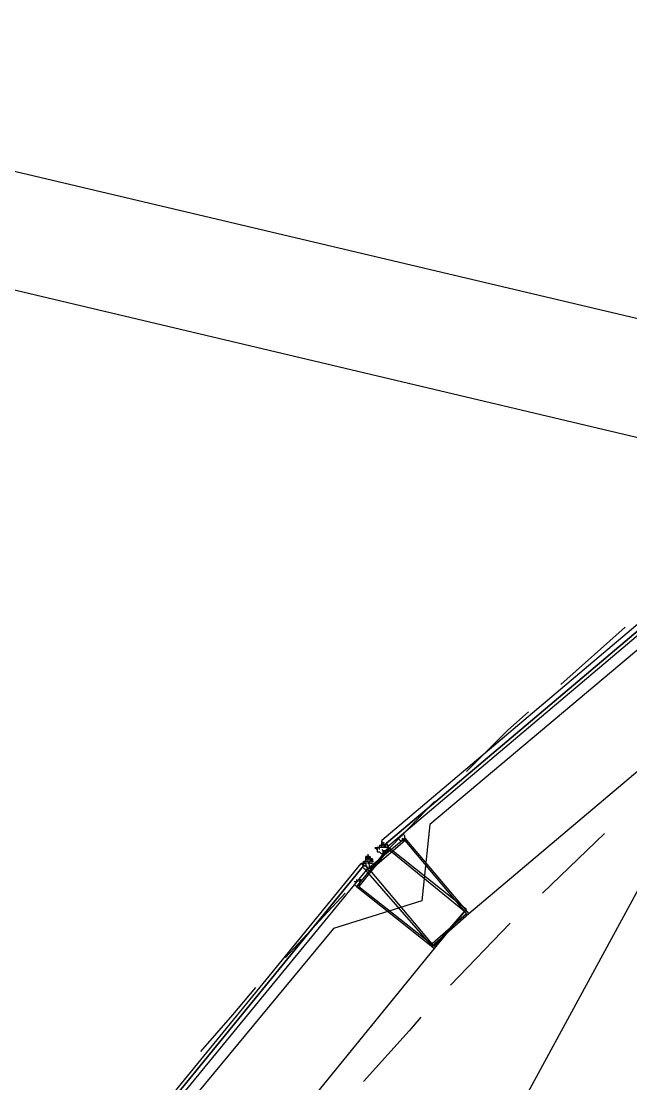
# Model space of a CAD drawing. Header units: feet. Extents: x -84 to 198, y -22 to 181.
# Drawn here: x 32.11 to 35.65, y 137.71 to 143.88 of the extents above; entities that cross this region are included whole.
import ezdxf

# ---------------------------------------------------------------- set-up
doc = ezdxf.new("R2010")
doc.units = ezdxf.units.FT
doc.layers.add('A-AREA-UNIDAD', color=30, linetype='CONTINUOUS')
doc.layers.add('A-LINEA', color=7, linetype='CONTINUOUS')

msp = doc.modelspace()

# ---------------------------------------------------------------- linework, layer by layer
at = {"layer": 'A-AREA-UNIDAD'}
msp.add_lwpolyline([(59.44, 150.2578), (56.48, 149.4222), (56.192, 149.1733), (55.68, 149.1733), (48.72, 146.7733), (48.608, 146.4889), (48.032, 146.4889), (44.992, 145.2622), (44.88, 144.9778), (44.08, 144.8533), (41.248, 143.5378), (41.2, 143.3422), (40.752, 143.3422), (37.68, 141.7778), (37.632, 141.4222), (37.04, 141.3689), (34.48, 139.2178), (34.432, 138.7733), (33.92, 138.6133), (31.872, 136.1422)], dxfattribs=at)
at = {"layer": 'A-LINEA'}
for p, q in [((-0.44, 150.6978), (37.3467, 141.7644)), ((-0.5467, 150.0444), (37.1867, 141.1111)), ((37.2387, 141.6955), (27.0555, 122.9329)), ((37.5467, 141.0978), (34.7067, 138.6978)), ((35.6133, 140.3644), (35.24, 140.0311)), ((34.5067, 139.3511), (34.16, 138.9911)), ((34.2933, 139.1511), (34.2933, 139.1511)), ((35.4933, 139.1644), (35.1333, 138.8178)), ((34.16, 139.0844), (34.16, 139.0844)), ((34.16, 139.0844), (34.1733, 139.0844)), ((34.16, 139.0844), (34.16, 139.0844)), ((34.16, 139.0844), (34.1733, 139.0844)), ((34.16, 139.0844), (34.16, 139.0844)), ((34.1706, 139.0767), (34.2149, 139.1141)), ((34.1733, 139.0978), (34.1733, 139.0978)), ((34.1867, 139.0844), (34.1733, 139.0844)), ((34.1733, 139.0844), (34.1733, 139.0844)), ((34.1733, 139.0844), (34.1867, 139.0844)), ((34.1733, 139.0844), (34.1733, 139.0844)), ((34.1733, 139.0844), (34.1733, 139.0844)), ((34.1733, 139.0844), (34.1733, 139.0844)), ((34.1733, 139.0844), (34.1733, 139.0844)), ((34.1733, 139.0844), (34.1733, 139.0844)), ((34.1733, 139.0844), (34.1733, 139.0844)), ((34.1733, 139.0844), (34.1733, 139.0844)), ((34.1733, 139.0844), (34.1733, 139.0844)), ((34.1733, 139.0844), (34.1733, 139.0844)), ((34.1733, 139.0844), (34.1733, 139.0844)), ((34.1733, 139.0844), (34.1867, 139.0844)), ((34.1733, 139.0844), (34.1733, 139.0844)), ((34.1733, 139.0844), (34.1867, 139.0844)), ((34.1733, 139.0844), (34.1733, 139.0844)), ((34.1733, 139.0844), (34.1733, 139.0844)), ((34.1733, 139.0844), (34.1733, 139.0844)), ((34.1733, 139.0844), (34.1733, 139.0844)), ((34.1733, 139.0844), (34.1733, 139.0844)), ((34.1733, 139.0844), (34.1733, 139.0844)), ((34.1733, 139.0844), (34.1733, 139.0844)), ((34.1733, 139.0844), (34.1733, 139.0844)), ((34.1733, 139.0844), (34.1733, 139.0711)), ((34.1733, 139.0844), (34.1733, 139.0844)), ((34.1733, 139.0844), (34.1733, 139.0844)), ((34.1733, 139.0844), (34.1733, 139.0844)), ((34.1867, 139.0978), (34.1867, 139.0978)), ((34.1867, 139.0978), (34.2, 139.0978)), ((34.1867, 139.0978), (34.1867, 139.0978)), ((34.1867, 139.0978), (34.1867, 139.0978)), ((34.1867, 139.0978), (34.1867, 139.0978)), ((34.1867, 139.0978), (34.1867, 139.0978)), ((34.1867, 139.0978), (34.1867, 139.0978)), ((34.1867, 139.0978), (34.1867, 139.0978)), ((34.1867, 139.0978), (34.1867, 139.0978)), ((34.1867, 139.0978), (34.1867, 139.0978)), ((34.1867, 139.0978), (34.1867, 139.0978)), ((34.1867, 139.0978), (34.1867, 139.0978)), ((34.1867, 139.0978), (34.1867, 139.0978)), ((34.1867, 139.0978), (34.1867, 139.0978)), ((34.1867, 139.0978), (34.1867, 139.0978)), ((34.1867, 139.0978), (34.1867, 139.0978)), ((34.1867, 139.0978), (34.1867, 139.0978)), ((34.1867, 139.0978), (34.1867, 139.0978)), ((34.1867, 139.0978), (34.1867, 139.0978)), ((34.1867, 139.0978), (34.1867, 139.0844)), ((34.1867, 139.0978), (34.1867, 139.0844)), ((34.1867, 139.0978), (34.1867, 139.0978)), ((34.1867, 139.0978), (34.1867, 139.0978)), ((34.1867, 139.0978), (34.1867, 139.0978)), ((34.1867, 139.0978), (34.1867, 139.0978)), ((34.1867, 139.0978), (34.1867, 139.0978)), ((34.1867, 139.0978), (34.1867, 139.0978)), ((34.1867, 139.0978), (34.1867, 139.0978)), ((34.1867, 139.0844), (34.1867, 139.0844)), ((34.1867, 139.0844), (34.1867, 139.0844)), ((34.1867, 139.0844), (34.1867, 139.0844)), ((34.1867, 139.0844), (34.1867, 139.0844)), ((34.1867, 139.0844), (34.1867, 139.0844)), ((34.1867, 139.0844), (34.1867, 139.0844)), ((34.1867, 139.0844), (34.1867, 139.0844)), ((34.1867, 139.0844), (34.1867, 139.0844)), ((34.1867, 139.0844), (34.1867, 139.0844)), ((34.1867, 139.0844), (34.1867, 139.0844)), ((34.1867, 139.0844), (34.1867, 139.0844)), ((34.1867, 139.0844), (34.1867, 139.0844)), ((34.1867, 139.0844), (34.1867, 139.0844)), ((34.1867, 139.0711), (34.1867, 139.0844)), ((34.1867, 139.0844), (34.1867, 139.0844)), ((34.1867, 139.0844), (34.1867, 139.0844)), ((34.1867, 139.0711), (34.1867, 139.0844)), ((34.1867, 139.0711), (34.1867, 139.0844)), ((34.1867, 139.0844), (34.1867, 139.0844)), ((34.1867, 139.0844), (34.1867, 139.0844)), ((34.1867, 139.0844), (34.1867, 139.0844)), ((34.1867, 139.0844), (34.1867, 139.0844)), ((34.1867, 139.0844), (34.1867, 139.0844)), ((34.1867, 139.0844), (34.1867, 139.0844)), ((34.1867, 139.0844), (34.1867, 139.0844)), ((34.1867, 139.0844), (34.1867, 139.0844)), ((34.2, 139.0844), (34.1867, 139.0844)), ((34.1867, 139.0844), (34.1867, 139.0844)), ((34.1867, 139.0844), (34.1867, 139.0844)), ((34.1867, 139.0844), (34.1867, 139.0844)), ((34.2, 139.0844), (34.1867, 139.0844)), ((34.2, 139.1111), (34.2, 139.1111)), ((34.2, 139.1111), (34.2, 139.1111)), ((34.2, 139.1111), (34.2, 139.1111)), ((34.2, 139.1111), (34.2, 139.1111)), ((34.2, 139.1111), (34.2, 139.1111)), ((34.2, 139.1111), (34.2, 139.1111)), ((34.2, 139.1111), (34.2, 139.1111)), ((34.2, 139.1111), (34.2, 139.1111)), ((34.2, 139.1111), (34.2, 139.1111)), ((34.2, 139.1111), (34.2, 139.1111)), ((34.2, 139.1111), (34.2, 139.1111)), ((34.2, 139.1111), (34.2133, 139.1111)), ((34.2, 139.1111), (34.2, 139.1111)), ((34.2, 139.1111), (34.2, 139.1111)), ((34.2, 139.1111), (34.2, 139.1111)), ((34.2, 139.1111), (34.2, 139.1111)), ((34.2, 139.1111), (34.2, 139.1111)), ((34.2, 139.1111), (34.2, 139.1111)), ((34.2, 139.1111), (34.2, 139.1111)), ((34.2, 139.0978), (34.2, 139.0978)), ((34.2, 139.0978), (34.2, 139.0978)), ((34.2, 139.0844), (34.2, 139.0978)), ((34.2, 139.0978), (34.2, 139.0978)), ((34.2, 139.0844), (34.2, 139.0978)), ((34.2, 139.0978), (34.2, 139.0978)), ((34.2, 139.0978), (34.2, 139.0978)), ((34.2, 139.0978), (34.2, 139.0978)), ((34.2, 139.0978), (34.2, 139.0978)), ((34.2, 139.0978), (34.2, 139.0978)), ((34.2, 139.0978), (34.2, 139.0978)), ((34.2, 139.0844), (34.2, 139.0978)), ((34.2, 139.0978), (34.2, 139.0978)), ((34.2, 139.0978), (34.2, 139.0978)), ((34.2, 139.0844), (34.2, 139.0978)), ((34.2, 139.0978), (34.2, 139.0978)), ((34.2, 139.0978), (34.2, 139.0978)), ((34.2, 139.0978), (34.2, 139.0978)), ((34.2, 139.0978), (34.2, 139.0978)), ((34.2, 139.0978), (34.2, 139.0978)), ((34.2, 139.0978), (34.2, 139.0978)), ((34.2, 139.0978), (34.2, 139.0978)), ((34.2, 139.0978), (34.2, 139.0978)), ((34.2, 139.0978), (34.2, 139.0978)), ((34.2, 139.0978), (34.2, 139.0978)), ((34.2, 139.0978), (34.2, 139.0978)), ((34.2, 139.0978), (34.2, 139.0978)), ((34.2, 139.0978), (34.2, 139.0978)), ((34.2, 139.0978), (34.2, 139.0978)), ((34.2133, 139.0978), (34.2, 139.0978)), ((34.2133, 139.0978), (34.2, 139.0978)), ((34.2, 139.0978), (34.2, 139.0978)), ((34.2, 139.0978), (34.2, 139.0978)), ((34.2133, 139.0978), (34.2, 139.0978)), ((34.2133, 139.0978), (34.2, 139.0978)), ((34.2, 139.0844), (34.2, 139.0844)), ((34.2, 139.0844), (34.2, 139.0844)), ((34.2, 139.0844), (34.2, 139.0844)), ((34.2, 139.0844), (34.2, 139.0844)), ((34.2, 139.0844), (34.2, 139.0844)), ((34.2, 139.0844), (34.2, 139.0844)), ((34.2, 139.0844), (34.2, 139.0844)), ((34.2133, 139.0844), (34.2, 139.0844)), ((34.2, 139.0844), (34.2, 139.0844)), ((34.2, 139.0844), (34.2, 139.0844)), ((34.2, 139.0844), (34.2, 139.0844)), ((34.2, 139.0844), (34.2, 139.0844)), ((34.2, 139.0844), (34.2, 139.0844)), ((34.2, 139.0844), (34.2, 139.0844)), ((34.2, 139.0844), (34.2, 139.0844)), ((34.2, 139.0844), (34.2, 139.0844)), ((34.2, 139.0844), (34.2, 139.0844)), ((34.2133, 139.1111), (34.2133, 139.1111)), ((34.2133, 139.1111), (34.2133, 139.1111)), ((34.2133, 139.1111), (34.2133, 139.1111)), ((34.2133, 139.0978), (34.2133, 139.0978)), ((34.2133, 139.0978), (34.2267, 139.0978)), ((34.2133, 139.0978), (34.2133, 139.0978)), ((34.2133, 139.0978), (34.2133, 139.0978)), ((34.2133, 139.0978), (34.2133, 139.0978)), ((34.2133, 139.0978), (34.2133, 139.0978)), ((34.2133, 139.0978), (34.2133, 139.0978)), ((34.2133, 139.0978), (34.2133, 139.0978)), ((34.2133, 139.0978), (34.2267, 139.0844)), ((34.2133, 139.0978), (34.2267, 139.0978)), ((34.2133, 139.0978), (34.2133, 139.0978)), ((34.2133, 139.0978), (34.2133, 139.0978)), ((34.2133, 139.0978), (34.2133, 139.0978)), ((34.2267, 139.0844), (34.2133, 139.0844)), ((34.2133, 139.0844), (34.2133, 139.0844)), ((34.2133, 139.0844), (34.2133, 139.0844)), ((34.2133, 139.0844), (34.2133, 139.0844)), ((34.2133, 139.0844), (34.2133, 139.0844)), ((34.2133, 139.0844), (34.2133, 139.0844)), ((34.2133, 139.0844), (34.2133, 139.0844)), ((34.2133, 139.0844), (34.2133, 139.0844)), ((34.2133, 139.0844), (34.2133, 139.0844)), ((34.2267, 139.0844), (34.2267, 139.0844)), ((34.2267, 139.0844), (34.2267, 139.0844)), ((34.2267, 139.0844), (34.2267, 139.0844)), ((34.2267, 139.0844), (34.2267, 139.0844)), ((34.2267, 139.0844), (34.2267, 139.0844)), ((34.2267, 139.0844), (34.2267, 139.0844)), ((34.2267, 139.0844), (34.2267, 139.0844)), ((34.2267, 139.0844), (34.2267, 139.0844)), ((34.2267, 139.0844), (34.2267, 139.0844)), ((34.0915, 138.9903), (34.1282, 139.0351)), ((34.1067, 139.0311), (34.1067, 139.0311)), ((34.12, 139.0311), (34.1067, 139.0311)), ((34.12, 139.0311), (34.1067, 139.0311)), ((34.12, 139.0311), (34.1067, 139.0311)), ((34.1067, 139.0311), (34.12, 139.0178)), ((34.1067, 139.0311), (34.1067, 139.0311)), ((34.1067, 139.0178), (34.1067, 139.0311)), ((34.1067, 139.0178), (34.12, 139.0311)), ((34.1067, 139.0044), (34.1067, 139.0178)), ((34.12, 139.0178), (34.1067, 139.0178)), ((34.1067, 139.0178), (34.1067, 139.0178)), ((34.1067, 139.0178), (34.1067, 139.0178)), ((34.1067, 139.0178), (34.1067, 139.0178)), ((34.1067, 139.0178), (34.1067, 139.0178)), ((34.1067, 139.0178), (34.1067, 139.0178)), ((34.1067, 139.0178), (34.1067, 139.0178)), ((34.1067, 139.0178), (34.1067, 139.0178)), ((34.1067, 139.0178), (34.1067, 139.0178)), ((34.1067, 139.0178), (34.1067, 139.0178)), ((34.1067, 139.0178), (34.1067, 139.0178)), ((34.1067, 139.0178), (34.1067, 139.0178)), ((34.1067, 139.0178), (34.1067, 139.0178)), ((34.1067, 139.0178), (34.12, 139.0178)), ((34.1067, 139.0178), (34.1067, 139.0178)), ((34.1067, 139.0178), (34.1067, 139.0178)), ((34.1067, 139.0178), (34.1067, 139.0178)), ((34.1067, 139.0178), (34.1067, 139.0178)), ((34.1067, 139.0178), (34.1067, 139.0178)), ((34.1067, 139.0178), (34.1067, 139.0178)), ((34.12, 139.0444), (34.12, 139.0311)), ((34.12, 139.0311), (34.12, 139.0178)), ((34.12, 139.0311), (34.12, 139.0311)), ((34.12, 139.0311), (34.12, 139.0311)), ((34.12, 139.0311), (34.12, 139.0311)), ((34.12, 139.0311), (34.12, 139.0311)), ((34.12, 139.0311), (34.12, 139.0311)), ((34.12, 139.0311), (34.12, 139.0178)), ((34.12, 139.0311), (34.12, 139.0178)), ((34.12, 139.0178), (34.12, 139.0311)), ((34.12, 139.0178), (34.12, 139.0311)), ((34.12, 139.0178), (34.12, 139.0311)), ((34.12, 139.0178), (34.12, 139.0178)), ((34.12, 139.0178), (34.12, 139.0178)), ((34.12, 139.0178), (34.12, 139.0178)), ((34.12, 139.0178), (34.12, 139.0178)), ((34.12, 139.0178), (34.12, 139.0178)), ((34.12, 139.0178), (34.12, 139.0178)), ((34.1333, 139.0178), (34.12, 139.0178)), ((34.12, 139.0178), (34.12, 139.0178)), ((34.12, 139.0178), (34.12, 139.0178)), ((34.12, 139.0178), (34.12, 139.0178)), ((34.12, 139.0178), (34.12, 139.0178)), ((34.12, 139.0178), (34.12, 139.0178)), ((34.12, 139.0178), (34.12, 139.0178)), ((34.12, 139.0178), (34.12, 139.0178)), ((34.12, 139.0178), (34.12, 139.0178)), ((34.12, 139.0178), (34.12, 139.0044)), ((34.12, 139.0178), (34.12, 139.0178)), ((34.12, 139.0178), (34.12, 139.0178)), ((34.12, 139.0178), (34.12, 139.0178)), ((34.12, 139.0178), (34.12, 139.0178)), ((34.12, 139.0178), (34.1333, 139.0178)), ((34.12, 139.0178), (34.1333, 139.0178)), ((34.12, 139.0178), (34.12, 139.0178)), ((34.12, 139.0178), (34.12, 139.0178)), ((34.12, 139.0178), (34.12, 139.0178)), ((34.12, 139.0178), (34.12, 139.0178)), ((34.12, 139.0178), (34.12, 139.0178)), ((34.1333, 139.0178), (34.1333, 139.0311)), ((34.1333, 139.0178), (34.1333, 139.0178)), ((34.1333, 139.0178), (34.1333, 139.0178)), ((34.1333, 139.0178), (34.1333, 139.0178)), ((34.1333, 139.0178), (34.1333, 139.0178)), ((34.1333, 139.0178), (34.1333, 139.0178)), ((34.1467, 139.0178), (34.1333, 139.0178)), ((34.1333, 139.0178), (34.1333, 139.0178)), ((34.1467, 139.0178), (34.1333, 139.0044)), ((34.1333, 139.0178), (34.1333, 139.0178)), ((34.1333, 139.0178), (34.1333, 139.0178)), ((34.1333, 139.0178), (34.1333, 139.0178)), ((34.1467, 139.0178), (34.1333, 139.0178)), ((34.1333, 139.0178), (34.1333, 139.0178)), ((34.1333, 139.0178), (34.1333, 139.0178)), ((34.1333, 139.0178), (34.1333, 139.0178)), ((34.1333, 139.0178), (34.1333, 139.0044)), ((34.1333, 139.0178), (34.1333, 139.0178)), ((34.1333, 139.0178), (34.1333, 139.0178)), ((34.1333, 139.0178), (34.1333, 139.0178)), ((34.1333, 139.0178), (34.1333, 139.0178)), ((34.1333, 139.0178), (34.1333, 139.0178)), ((34.1333, 139.0178), (34.1333, 139.0178)), ((34.1333, 139.0178), (34.1333, 139.0178)), ((34.1467, 139.0178), (34.1467, 139.0178)), ((34.1467, 139.0178), (34.1467, 139.0044)), ((34.1733, 139.0711), (34.1733, 139.0711)), ((34.1733, 139.0711), (34.1733, 139.0711)), ((34.1733, 139.0711), (34.1733, 139.0711)), ((34.1733, 139.0711), (34.1733, 139.0711)), ((34.1733, 139.0711), (34.1733, 139.0711)), ((34.1733, 139.0711), (34.1733, 139.0711)), ((34.1733, 139.0711), (34.1733, 139.0711)), ((34.1733, 139.0711), (34.1733, 139.0711)), ((34.1733, 139.0711), (34.1733, 139.0711)), ((34.1733, 139.0711), (34.1733, 139.0711)), ((34.1733, 139.0711), (34.1733, 139.0711)), ((34.1733, 139.0711), (34.1733, 139.0711)), ((34.1733, 139.0711), (34.1733, 139.0711)), ((34.1733, 139.0711), (34.1733, 139.0711)), ((34.1733, 139.0711), (34.1733, 139.0711)), ((34.1733, 139.0711), (34.1733, 139.0711)), ((34.1733, 139.0711), (34.1733, 139.0711)), ((34.1733, 139.0711), (34.1733, 139.0711)), ((34.1733, 139.0711), (34.1733, 139.0711)), ((34.1733, 139.0711), (34.1733, 139.0711)), ((34.1733, 139.0711), (34.1733, 139.0711)), ((34.1733, 139.0711), (34.1733, 139.0711)), ((34.1733, 139.0711), (34.1733, 139.0711)), ((34.1733, 139.0711), (34.1733, 139.0711)), ((34.1733, 139.0711), (34.1733, 139.0711)), ((34.1733, 139.0578), (34.1733, 139.0578)), ((34.1733, 139.0578), (34.1733, 139.0578)), ((34.1733, 139.0578), (34.1733, 139.0578)), ((34.1867, 139.0711), (34.1867, 139.0711)), ((34.1867, 139.0711), (34.1867, 139.0711)), ((34.1867, 139.0711), (34.1867, 139.0711)), ((34.1867, 139.0711), (34.1867, 139.0711)), ((34.1867, 139.0711), (34.1867, 139.0711)), ((34.1867, 139.0711), (34.1867, 139.0711)), ((34.1867, 139.0711), (34.1867, 139.0711)), ((34.1867, 139.0711), (34.1867, 139.0711)), ((34.1867, 139.0711), (34.1867, 139.0711)), ((34.1867, 139.0711), (34.1867, 139.0711)), ((34.1867, 139.0711), (34.1867, 139.0711)), ((34.1867, 139.0711), (34.1867, 139.0711)), ((34.1867, 139.0711), (34.1867, 139.0711)), ((34.1867, 139.0711), (34.1867, 139.0711)), ((34.1867, 139.0711), (34.1867, 139.0711)), ((34.1867, 139.0711), (34.1867, 139.0711)), ((34.1867, 139.0711), (34.1867, 139.0711)), ((34.1867, 139.0711), (34.1867, 139.0711)), ((34.1867, 139.0711), (34.1867, 139.0711)), ((34.1867, 139.0711), (34.1867, 139.0711)), ((34.1867, 139.0578), (34.1867, 139.0578)), ((34.1867, 139.0578), (34.1867, 139.0578)), ((34.1867, 139.0578), (34.1867, 139.0578)), ((34.1867, 139.0578), (34.1867, 139.0578)), ((34.1867, 139.0578), (34.1867, 139.0578)), ((34.1867, 139.0578), (34.1867, 139.0578)), ((34.1867, 139.0578), (34.1867, 139.0578)), ((34.1867, 139.0578), (34.1867, 139.0578)), ((34.1867, 139.0578), (34.1867, 139.0578)), ((34.1867, 139.0578), (34.1867, 139.0578)), ((34.1867, 139.0578), (34.1867, 139.0578)), ((34.1867, 139.0578), (34.1867, 139.0578)), ((34.1867, 139.0578), (34.1867, 139.0578)), ((34.1867, 139.0578), (34.1867, 139.0578)), ((34.08, 138.9911), (34.08, 138.9911)), ((34.08, 138.9911), (34.08, 138.9911)), ((34.08, 138.9911), (34.08, 138.9911)), ((34.08, 138.9911), (34.08, 138.9911)), ((34.08, 138.9911), (34.08, 138.9911)), ((34.08, 138.9911), (34.08, 138.9911)), ((34.08, 138.9911), (34.08, 138.9911)), ((34.0933, 139.0044), (34.0933, 139.0044)), ((34.0933, 139.0044), (34.0933, 139.0044)), ((34.0933, 139.0044), (34.0933, 139.0044)), ((34.0933, 139.0044), (34.0933, 139.0044)), ((34.0933, 139.0044), (34.0933, 139.0044)), ((34.0933, 139.0044), (34.0933, 139.0044)), ((34.0933, 139.0044), (34.0933, 139.0044)), ((34.0933, 139.0044), (34.0933, 139.0044)), ((34.0933, 139.0044), (34.0933, 139.0044)), ((34.0933, 139.0044), (34.0933, 139.0044)), ((34.0933, 138.9911), (34.0933, 138.9911)), ((34.0933, 138.9911), (34.0933, 138.9911)), ((34.0933, 138.9911), (34.0933, 138.9911)), ((34.0933, 138.9911), (34.0933, 138.9911)), ((34.0933, 138.9911), (34.0933, 138.9911)), ((34.0933, 138.9911), (34.0933, 138.9911)), ((34.0933, 138.9911), (34.0933, 138.9911)), ((34.0933, 138.9911), (34.0933, 138.9911)), ((34.0933, 138.9911), (34.0933, 138.9911)), ((34.0933, 138.9911), (34.0933, 138.9911)), ((34.0933, 138.9911), (34.0933, 138.9911)), ((34.0933, 138.9911), (34.0933, 138.9911)), ((34.0933, 138.9911), (34.0933, 138.9911)), ((34.0933, 138.9911), (34.0933, 138.9911)), ((34.0933, 138.9911), (34.0933, 138.9911)), ((34.0933, 138.9911), (34.0933, 138.9911)), ((34.0933, 138.9911), (34.0933, 138.9911)), ((34.0933, 138.9911), (34.0933, 138.9911)), ((34.0933, 138.9911), (34.0933, 138.9911)), ((34.0933, 138.9911), (34.0933, 138.9911)), ((34.0933, 138.9911), (34.0933, 138.9911)), ((34.0933, 138.9778), (34.0933, 138.9778)), ((34.1067, 138.9778), (34.0933, 138.9778)), ((34.0933, 138.9778), (34.0933, 138.9778)), ((34.0933, 138.9778), (34.0933, 138.9778)), ((34.1067, 139.0044), (34.1067, 139.0044)), ((34.1067, 139.0044), (34.1067, 139.0044)), ((34.1067, 139.0044), (34.1067, 139.0044)), ((34.1067, 139.0044), (34.1067, 139.0044)), ((34.1067, 139.0044), (34.1067, 139.0044)), ((34.1067, 139.0044), (34.1067, 139.0044)), ((34.1067, 139.0044), (34.1067, 139.0044)), ((34.1067, 139.0044), (34.1067, 138.9911)), ((34.1067, 139.0044), (34.1067, 139.0044)), ((34.1067, 139.0044), (34.1067, 139.0044)), ((34.1067, 139.0044), (34.1067, 139.0044)), ((34.1067, 139.0044), (34.1067, 139.0044)), ((34.1067, 139.0044), (34.1067, 139.0044)), ((34.1067, 139.0044), (34.1067, 139.0044)), ((34.1067, 139.0044), (34.1067, 139.0044)), ((34.1067, 139.0044), (34.1067, 139.0044)), ((34.1067, 139.0044), (34.1067, 139.0044)), ((34.1067, 139.0044), (34.1067, 139.0044)), ((34.1067, 139.0044), (34.1067, 139.0044)), ((34.1067, 139.0044), (34.1067, 138.9911)), ((34.1067, 139.0044), (34.12, 139.0044)), ((34.1067, 139.0044), (34.1067, 138.9911)), ((34.1067, 139.0044), (34.1067, 139.0044)), ((34.1067, 139.0044), (34.1067, 139.0044)), ((34.1067, 139.0044), (34.1067, 139.0044)), ((34.1067, 139.0044), (34.1067, 139.0044)), ((34.1067, 139.0044), (34.1067, 139.0044)), ((34.1067, 139.0044), (34.12, 139.0044)), ((34.1067, 139.0044), (34.1067, 139.0044)), ((34.1067, 139.0044), (34.1067, 139.0044)), ((34.1067, 139.0044), (34.1067, 139.0044)), ((34.1067, 139.0044), (34.1067, 139.0044)), ((34.1067, 138.9911), (34.1067, 138.9911)), ((34.1067, 138.9911), (34.1067, 138.9911)), ((34.1067, 138.9911), (34.1067, 138.9911)), ((34.1067, 138.9911), (34.1067, 138.9911)), ((34.1067, 138.9911), (34.1067, 138.9911)), ((34.1067, 138.9911), (34.1067, 138.9911)), ((34.1067, 138.9911), (34.1067, 138.9911)), ((34.1067, 138.9911), (34.1067, 138.9911)), ((34.1067, 138.9911), (34.1067, 138.9911)), ((34.1067, 138.9911), (34.1067, 138.9911)), ((34.1067, 138.9911), (34.1067, 138.9911)), ((34.1067, 138.9911), (34.1067, 138.9911)), ((34.1067, 138.9911), (34.1067, 138.9911)), ((34.1067, 138.9911), (34.1067, 138.9911)), ((34.1067, 138.9911), (34.1067, 138.9911)), ((34.1067, 138.9911), (34.1067, 138.9911)), ((34.1067, 138.9911), (34.1067, 138.9911)), ((34.1067, 138.9911), (34.1067, 138.9911)), ((34.1067, 138.9911), (34.1067, 138.9911)), ((34.1067, 138.9911), (34.1067, 138.9911)), ((34.1067, 138.9911), (34.1067, 138.9911)), ((34.1067, 138.9911), (34.1067, 138.9911)), ((34.1067, 138.9911), (34.1067, 138.9911)), ((34.1067, 138.9911), (34.1067, 138.9911)), ((34.1067, 138.9911), (34.1067, 138.9911)), ((34.1067, 138.9911), (34.1067, 138.9911)), ((34.1067, 138.9911), (34.1067, 138.9911)), ((34.1067, 138.9911), (34.1067, 138.9911)), ((34.1067, 138.9778), (34.1067, 138.9778)), ((34.1067, 138.9778), (34.1067, 138.9778)), ((34.1067, 138.9778), (34.1067, 138.9778)), ((34.1067, 138.9778), (34.1067, 138.9778)), ((34.1067, 138.9778), (34.1067, 138.9778)), ((34.1067, 138.9778), (34.1067, 138.9778)), ((34.1067, 138.9778), (34.1067, 138.9778)), ((34.1067, 138.9778), (34.1067, 138.9778)), ((34.1067, 138.9778), (34.1067, 138.9778)), ((34.1067, 138.9778), (34.1067, 138.9778)), ((34.1067, 138.9778), (34.1067, 138.9778)), ((34.1067, 138.9778), (34.1067, 138.9778)), ((34.1067, 138.9644), (34.1067, 138.9644)), ((34.12, 139.0044), (34.12, 139.0044)), ((34.12, 139.0044), (34.12, 139.0044)), ((34.12, 139.0044), (34.12, 139.0044)), ((34.12, 139.0044), (34.12, 139.0044)), ((34.12, 139.0044), (34.12, 139.0044)), ((34.12, 139.0044), (34.12, 139.0044)), ((34.12, 139.0044), (34.12, 139.0044)), ((34.12, 139.0044), (34.12, 139.0044)), ((34.12, 139.0044), (34.12, 139.0044)), ((34.12, 139.0044), (34.12, 139.0044)), ((34.12, 139.0044), (34.12, 138.9911)), ((34.12, 139.0044), (34.12, 139.0044)), ((34.12, 139.0044), (34.12, 139.0044)), ((34.12, 139.0044), (34.12, 139.0044)), ((34.12, 139.0044), (34.12, 139.0044)), ((34.12, 139.0044), (34.12, 139.0044)), ((34.12, 139.0044), (34.12, 139.0044)), ((34.12, 139.0044), (34.12, 139.0044)), ((34.12, 139.0044), (34.12, 139.0044)), ((34.12, 139.0044), (34.12, 139.0044)), ((34.12, 139.0044), (34.12, 139.0044)), ((34.12, 139.0044), (34.12, 139.0044)), ((34.12, 139.0044), (34.12, 139.0044)), ((34.12, 139.0044), (34.12, 139.0044)), ((34.12, 138.9911), (34.12, 138.9911)), ((34.12, 138.9778), (34.12, 138.9778)), ((34.12, 138.9644), (34.12, 138.9644)), ((34.12, 138.9644), (34.12, 138.9644)), ((34.12, 138.9644), (34.12, 138.9644)), ((34.12, 138.9644), (34.12, 138.9644)), ((34.12, 138.9644), (34.12, 138.9644)), ((34.1467, 139.0044), (34.1333, 139.0044)), ((34.1333, 139.0044), (34.1333, 139.0044)), ((34.1333, 139.0044), (34.1333, 139.0044)), ((34.1333, 139.0044), (34.1333, 139.0044)), ((34.1333, 139.0044), (34.1333, 139.0044)), ((34.1467, 139.0044), (34.1467, 139.0044)), ((34.1467, 139.0044), (34.1467, 139.0044)), ((34.0533, 138.8978), (34.0533, 138.8978)), ((34.0667, 138.8711), (34.0667, 138.8711)), ((33.9867, 138.8178), (33.64, 138.4444)), ((34.9467, 138.6444), (34.6, 138.2844)), ((32.16, 135.6178), (34.5067, 138.4978))]:
    msp.add_line(p, q, dxfattribs=at)
for points in [[(37.2133, 141.6711), (34.2, 139.1244), (34.2, 139.1111), (34.2133, 139.0978), (37.2267, 141.6444), (37.2267, 141.6578), (37.2133, 141.6578), (37.2133, 141.6711)], [(37.24, 141.6444), (37.2267, 141.6444), (34.2133, 139.0978), (34.2267, 139.0844), (37.24, 141.6311), (37.24, 141.6444)], [(35.0533, 139.8711), (34.9333, 139.7644), (34.6933, 139.5244)], [(34.7067, 138.6978), (34.4933, 138.5111), (34.1067, 138.9511), (34.3333, 139.1378), (34.7067, 138.6978)], [(34.2933, 139.1378), (34.2933, 139.1378), (34.2933, 139.1378), (34.3067, 139.1244), (34.3067, 139.1244), (34.32, 139.1244), (34.32, 139.1244), (34.32, 139.1244), (34.32, 139.1244), (34.32, 139.1244), (34.3333, 139.1244), (34.3333, 139.1244), (34.3333, 139.1378), (34.3333, 139.1378), (34.3333, 139.1378), (34.3333, 139.1378), (34.3333, 139.1378), (34.3333, 139.1511), (34.3333, 139.1511), (34.32, 139.1644), (34.32, 139.1644), (34.32, 139.1644)], [(34.32, 139.1511), (34.3067, 139.1511), (34.3067, 139.1511), (34.3067, 139.1511)], [(34.32, 139.1244), (34.32, 139.1378), (34.32, 139.1378)], [(34.32, 139.1378), (34.3333, 139.1244), (34.3333, 139.1244)], [(34.5067, 138.4978), (34.6933, 138.7244), (34.24, 139.0844), (34.0533, 138.8578), (34.5067, 138.4978)], [(34.6933, 138.6978), (34.4933, 138.5244), (34.1333, 138.9511), (34.3333, 139.1244), (34.6933, 138.6978)], [(34.16, 139.0844), (34.1733, 139.0711), (34.1733, 139.0578), (34.1867, 139.0578), (34.2, 139.0444)], [(34.2267, 139.0844), (34.2133, 139.0978), (34.2, 139.1111), (34.2, 139.1244)], [(34.2, 139.0978), (34.2, 139.1111), (34.2133, 139.1111)], [(34.2267, 139.1111), (34.24, 139.0844), (34.24, 139.0844), (34.24, 139.0844), (34.24, 139.0844), (34.24, 139.0711), (34.24, 139.0711), (34.24, 139.0711), (34.24, 139.0711), (34.24, 139.0711), (34.2267, 139.0711), (34.2267, 139.0711), (34.2267, 139.0711), (34.2267, 139.0711), (34.2267, 139.0711), (34.2133, 139.0578), (34.2133, 139.0578), (34.2, 139.0711), (34.2, 139.0711), (34.2, 139.0711)], [(34.2, 139.0978), (34.2, 139.0844), (34.2, 139.0978)], [(34.2133, 139.0844), (34.2133, 139.0978), (34.2133, 139.0844)], [(34.2133, 139.0844), (34.2133, 139.0844), (34.2133, 139.0978), (34.2133, 139.0978)], [(34.2133, 139.0978), (34.2267, 139.0978), (34.2267, 139.0978), (34.2267, 139.0978)], [(34.2133, 139.0844), (34.2133, 139.0844), (34.2133, 139.0844)], [(34.5067, 138.5111), (34.68, 138.7111), (34.24, 139.0711), (34.0667, 138.8578), (34.5067, 138.5111)], [(34.12, 139.0311), (34.12, 139.0178), (34.1067, 139.0178)], [(34.12, 139.0178), (34.1067, 139.0178), (34.1067, 139.0044)], [(34.12, 139.0311), (34.1333, 139.0178), (34.1333, 139.0311), (34.1333, 139.0178), (34.1467, 139.0044)], [(34.1333, 139.0044), (34.1333, 139.0178), (34.1333, 139.0044)], [(34.1333, 139.0044), (34.1333, 139.0178), (34.1333, 139.0044)], [(34.1467, 139.0044), (34.1333, 139.0178), (34.1333, 139.0044)], [(34.2345, 139.0649), (34.2067, 139.066), (34.2047, 139.0383)], [(31.5867, 135.9378), (34.08, 138.9911), (34.0933, 138.9778), (31.6, 135.9244), (31.5867, 135.9378)], [(31.6, 135.9244), (34.0933, 138.9778), (34.1067, 138.9778), (34.12, 138.9644), (31.6133, 135.9111), (31.6, 135.9244)], [(34.12, 138.9644), (34.1067, 138.9778), (34.0933, 138.9778), (34.0933, 138.9911), (34.08, 138.9911)], [(34.1067, 138.9911), (34.1067, 138.9911), (34.0933, 138.9911), (34.0933, 139.0044), (34.0933, 139.0044)], [(34.0933, 138.9911), (34.0933, 138.9911), (34.0933, 138.9778)], [(34.1067, 138.9911), (34.1067, 138.9778), (34.0933, 138.9778)], [(34.1067, 138.9511), (34.0933, 138.9644), (34.0933, 138.9644)], [(34.1067, 138.9511), (34.12, 138.9644), (34.12, 138.9644), (34.12, 138.9644), (34.12, 138.9644), (34.12, 138.9511), (34.1333, 138.9511)], [(34.1467, 138.9911), (34.1333, 138.9911), (34.1333, 138.9911), (34.12, 138.9911), (34.12, 138.9911)], [(34.12, 138.9644), (34.1333, 138.9644), (34.1333, 138.9644), (34.1333, 138.9644)], [(34.1526, 139), (34.1249, 138.9975), (34.1264, 138.9698)], [(34.1467, 138.9778), (34.1467, 138.9778), (34.1333, 138.9644), (34.1333, 138.9644), (34.1333, 138.9644), (34.1333, 138.9644), (34.1333, 138.9644), (34.1333, 138.9644), (34.1333, 138.9644)], [(34.0533, 138.8978), (34.0533, 138.8844), (34.0533, 138.8844), (34.04, 138.8844), (34.04, 138.8844)], [(34.0667, 138.8978), (34.0667, 138.8978), (34.0667, 138.8978), (34.08, 138.8978), (34.08, 138.8978), (34.0667, 138.8844), (34.0667, 138.8844)], [(34.08, 138.8711), (34.0667, 138.8578), (34.0667, 138.8711), (34.0667, 138.8711), (34.0667, 138.8711), (34.0667, 138.8711), (34.0533, 138.8578), (34.0533, 138.8578), (34.04, 138.8711), (34.04, 138.8711)], [(34.0667, 138.8711), (34.08, 138.8711), (34.08, 138.8711), (34.08, 138.8711), (34.08, 138.8711)], [(33.4667, 138.2711), (33.3333, 138.1111), (33.1467, 137.8978)], [(34.4267, 138.0978), (34.36, 138.0178), (34.0933, 137.7244)]]:
    msp.add_lwpolyline(points, dxfattribs=at)
for points in [[(34.2267, 139.0711), (34.24, 139.0711), (34.24, 139.0711), (34.2267, 139.0711)], [(34.0667, 138.8711), (34.0667, 138.8711), (34.0667, 138.8711), (34.0667, 138.8711)]]:
    msp.add_lwpolyline(points, close=True, dxfattribs=at)

doc.saveas('drawing.dxf')
